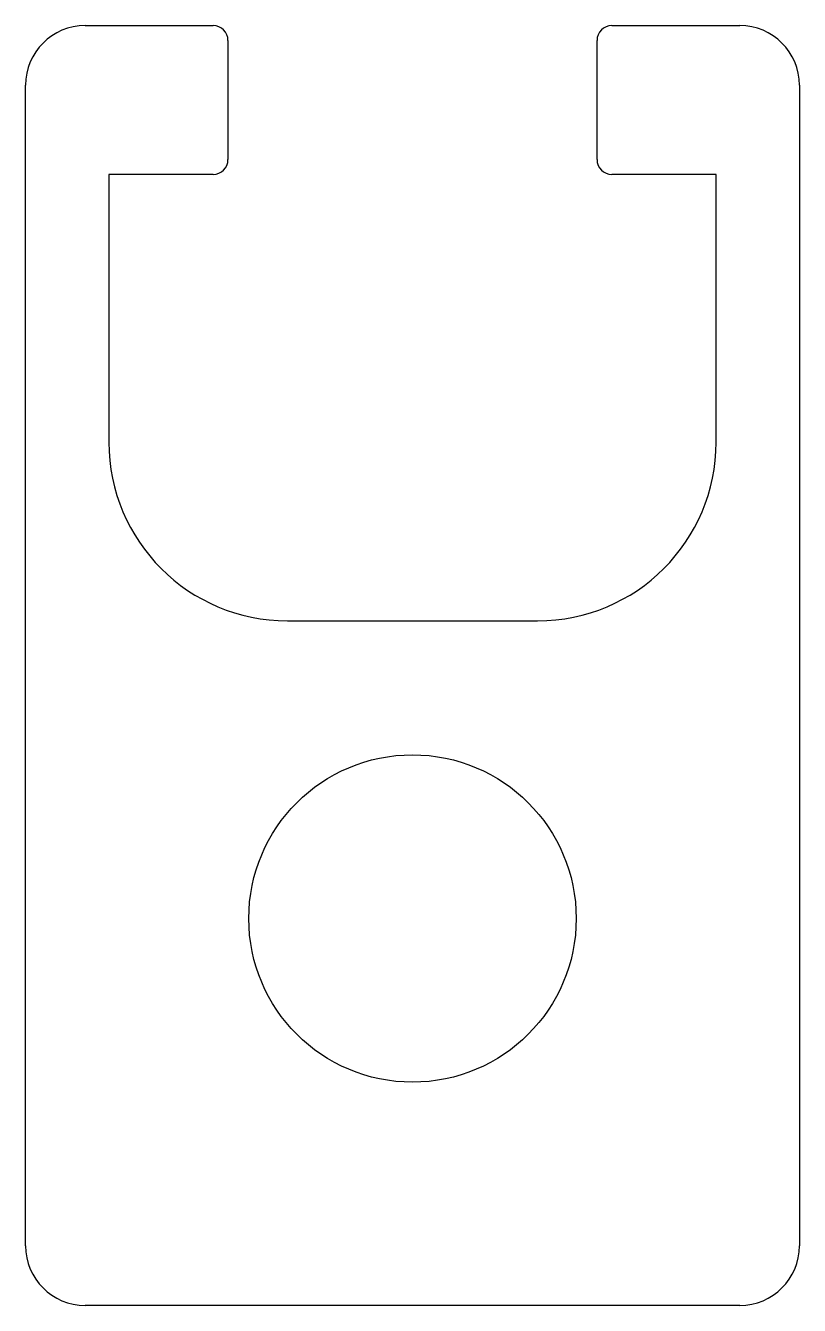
# Model space of a CAD drawing. Extents: x 1.2 to 14.2, y 1.2 to 22.7.
import ezdxf

# ---------------------------------------------------------------- set-up
doc = ezdxf.new("R2010")
doc.units = 0
doc.layers.get('0').update_dxf_attribs({"linetype": 'CONTINUOUS'})

msp = doc.modelspace()

# ---------------------------------------------------------------- linework, layer by layer
for p, q in [((2.177, 22.672), (4.327, 22.672)), ((11.027, 22.672), (13.177, 22.672)), ((4.577, 22.422), (4.577, 20.422)), ((10.777, 20.422), (10.777, 22.422)), ((1.177, 2.172), (1.177, 21.672)), ((14.177, 21.672), (14.177, 2.172)), ((2.577, 20.172), (2.577, 15.672)), ((4.327, 20.172), (2.577, 20.172)), ((12.777, 20.172), (11.027, 20.172)), ((12.777, 15.672), (12.777, 20.172)), ((5.577, 12.672), (9.777, 12.672)), ((13.177, 1.172), (2.177, 1.172))]:
    msp.add_line(p, q)
msp.add_circle((7.677, 7.672), 2.75)
for centre, radius, start, end in [((2.177, 21.672), 1, 90, 180), ((4.327, 22.422), 0.25, 360, 90), ((11.027, 22.422), 0.25, 90, 180), ((13.177, 21.672), 1, 360, 90), ((4.327, 20.422), 0.25, 270, 0), ((11.027, 20.422), 0.25, 180, 270), ((5.577, 15.672), 3, 180, 270), ((9.777, 15.672), 3, 270, 0), ((2.177, 2.172), 1, 180, 270), ((13.177, 2.172), 1, 270, 0)]:
    msp.add_arc(centre, radius, start, end)

doc.saveas('drawing.dxf')
